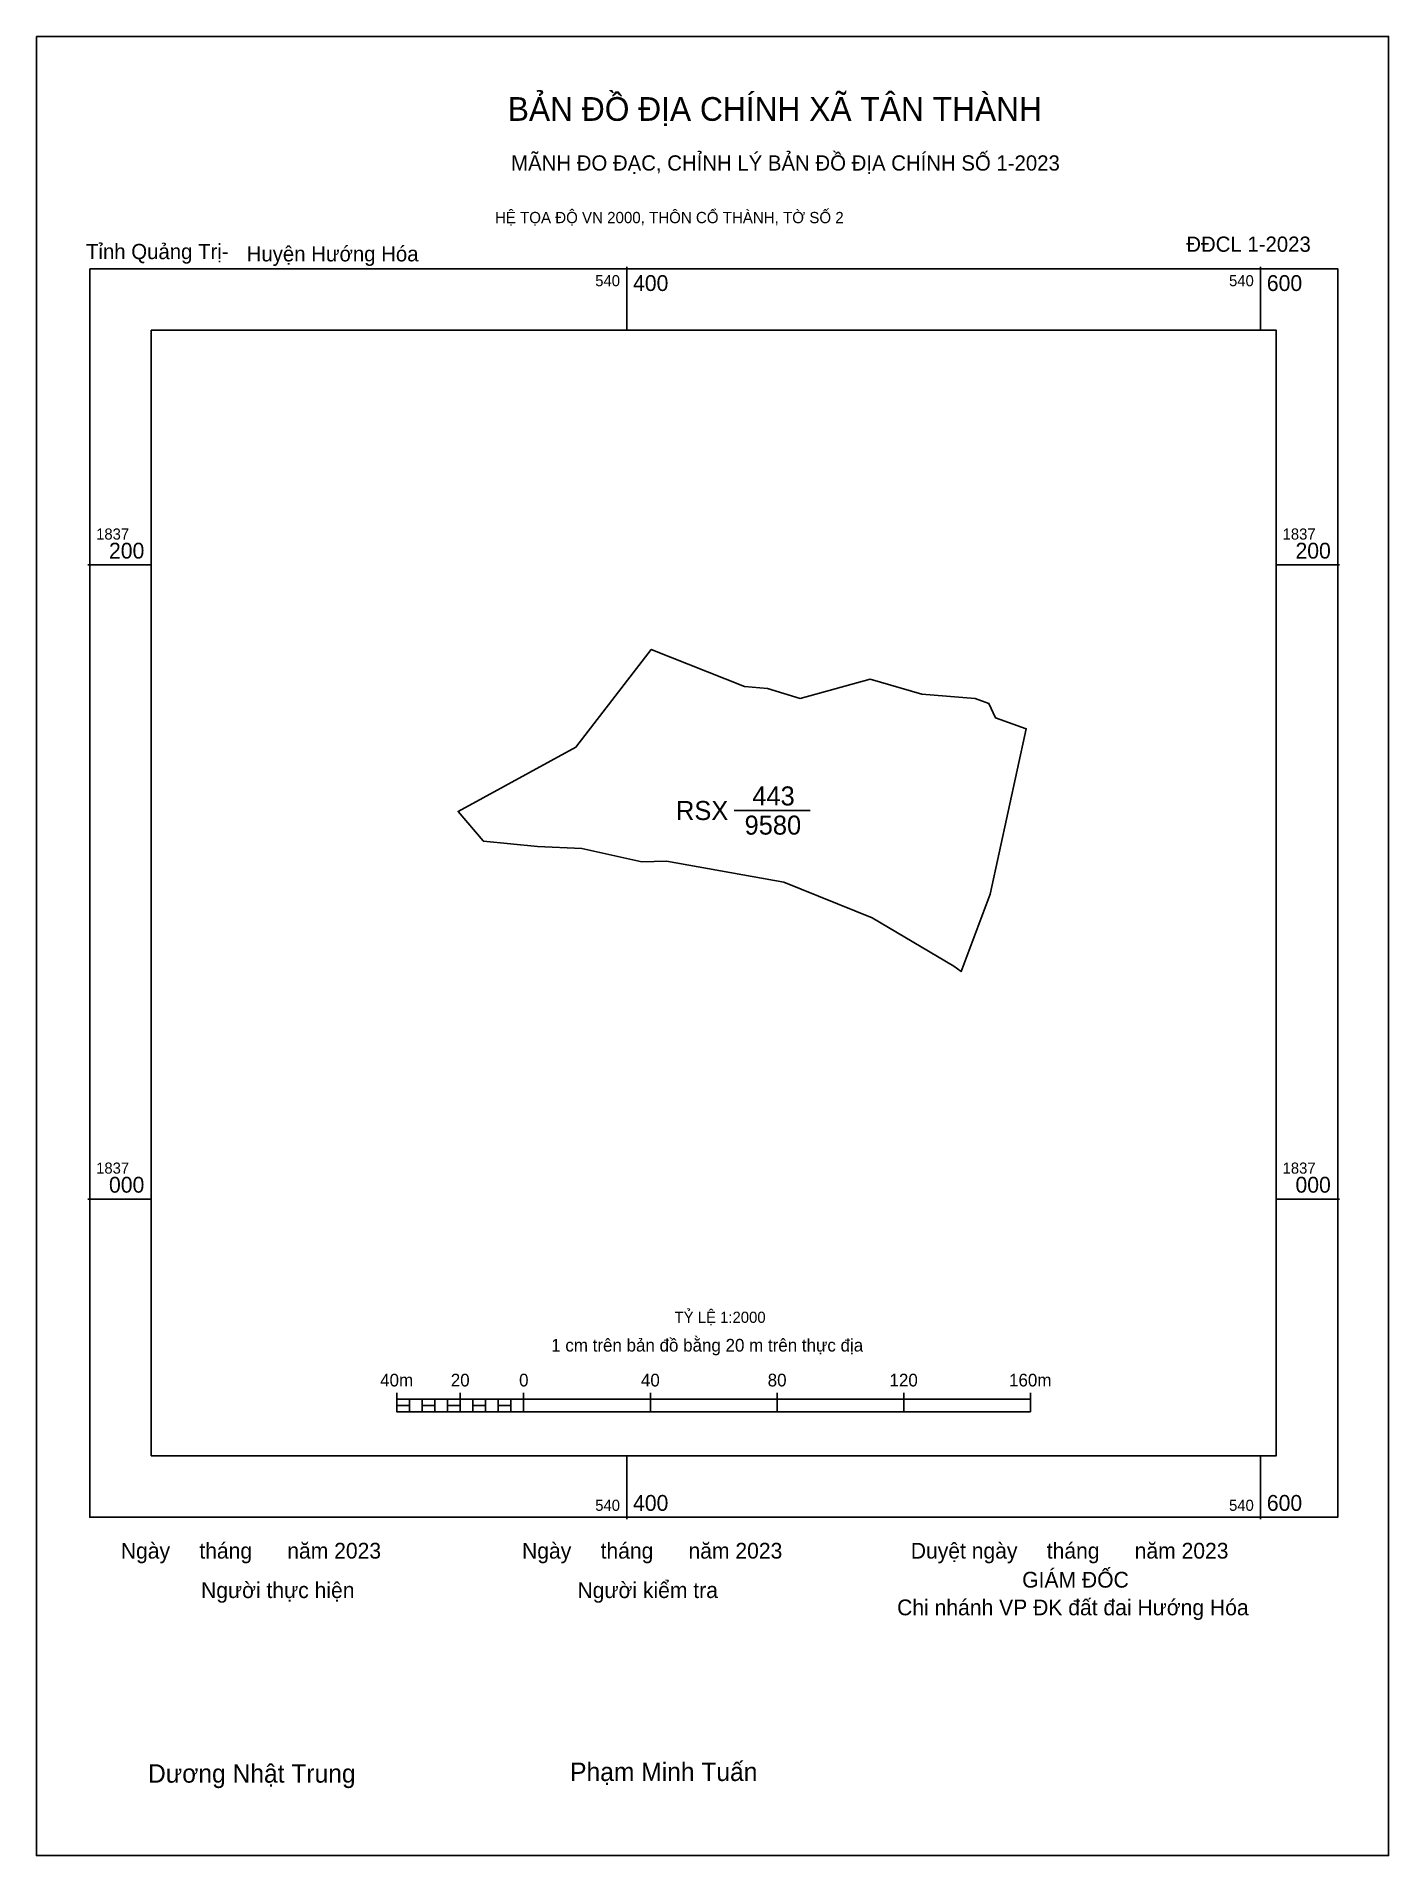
# Model space of a CAD drawing. Extents: x 540214 to 540640, y 1836793 to 1837367.
import ezdxf

# ---------------------------------------------------------------- set-up
doc = ezdxf.new("R2010")
doc.units = 0
for name, color, linetype in [('Level 10', 7, 'Continuous'), ('Level 13', 7, 'Continuous'), ('Level 15', 7, 'Continuous'), ('Level 27', 7, 'Continuous'), ('Level 6', 7, 'Continuous'), ('Level 62', 7, 'Continuous'), ('Level 63', 7, 'Continuous'), ('Level 9', 7, 'Continuous')]:
    doc.layers.add(name, color=color, linetype=linetype)

msp = doc.modelspace()

# ---------------------------------------------------------------- linework, layer by layer
at = {"layer": 'Level 10'}
msp.add_line((540433.9, 1837122.54), (540457.94, 1837122.54), dxfattribs=at)
msp.add_lwpolyline([(540354.69, 1837112.96), (540346.82, 1837122.26), (540383.99, 1837142.52), (540407.76, 1837173.33), (540437.18, 1837161.62), (540444.4, 1837161.04), (540454.71, 1837157.9), (540476.86, 1837164.01), (540493.18, 1837159.21), (540509.98, 1837157.85), (540514.29, 1837156.31), (540516.42, 1837151.74), (540526.11, 1837148.34), (540514.66, 1837096.19), (540505.51, 1837071.76), (540503.2, 1837073.41), (540477.49, 1837088.66), (540449.62, 1837099.99), (540412.59, 1837106.53), (540404.8, 1837106.37), (540385.8, 1837110.52), (540371.81, 1837111.16), (540354.78, 1837112.86)], close=True, dxfattribs=at)
at = {"layer": 'Level 15'}
msp.add_lwpolyline([(540213.72, 1837366.72), (540640.44, 1837366.72), (540640.44, 1836792.89), (540213.72, 1836792.89)], close=True, dxfattribs=at)
at = {"layer": 'Level 27'}
for p, q in [((540407.76, 1837173.33), (540407.77, 1837173.34)), ((540509.98, 1837157.85), (540509.96, 1837157.85)), ((540526.11, 1837148.34), (540526.12, 1837148.36))]:
    msp.add_line(p, q, dxfattribs=at)
at = {"layer": 'Level 62'}
msp.add_lwpolyline([(540249.96, 1837274.04), (540604.98, 1837274.04), (540604.98, 1836919.02), (540249.96, 1836919.02)], close=True, dxfattribs=at)
at = {"layer": 'Level 63'}
for p, q in [((540400, 1837294.04), (540400, 1837274.04)), ((540600, 1837294.04), (540600, 1837274.04)), ((540229.96, 1837200), (540249.96, 1837200)), ((540604.98, 1837200), (540624.98, 1837200)), ((540229.96, 1837000), (540249.96, 1837000)), ((540604.98, 1837000), (540624.98, 1837000)), ((540327.47, 1836938.88), (540327.47, 1836932.88)), ((540347.47, 1836938.88), (540347.47, 1836932.88)), ((540367.47, 1836938.88), (540367.47, 1836932.88)), ((540407.47, 1836938.88), (540407.47, 1836932.88)), ((540447.47, 1836938.88), (540447.47, 1836932.88)), ((540487.47, 1836938.88), (540487.47, 1836932.88)), ((540527.47, 1836938.88), (540527.47, 1836932.88)), ((540327.47, 1836936.88), (540527.47, 1836936.88)), ((540327.47, 1836932.88), (540527.47, 1836932.88)), ((540331.47, 1836936.88), (540331.47, 1836932.88)), ((540335.47, 1836936.88), (540335.47, 1836932.88)), ((540339.47, 1836936.88), (540339.47, 1836932.88)), ((540343.47, 1836936.88), (540343.47, 1836932.88)), ((540347.47, 1836936.88), (540347.47, 1836932.88)), ((540351.47, 1836936.88), (540351.47, 1836932.88)), ((540355.47, 1836936.88), (540355.47, 1836932.88)), ((540359.47, 1836936.88), (540359.47, 1836932.88)), ((540363.47, 1836936.88), (540363.47, 1836932.88)), ((540367.47, 1836936.88), (540367.47, 1836932.88)), ((540400, 1836919.02), (540400, 1836899.02)), ((540600, 1836919.02), (540600, 1836899.02))]:
    msp.add_line(p, q, dxfattribs=at)
for points in [[(540230.58, 1837293.41), (540624.36, 1837293.41), (540624.36, 1836899.64), (540230.58, 1836899.64)], [(540327.47, 1836934.88), (540331.47, 1836934.88), (540331.47, 1836932.88), (540327.47, 1836932.88)], [(540327.47, 1836934.88), (540331.47, 1836934.88), (540331.47, 1836932.88), (540327.47, 1836932.88)], [(540335.47, 1836934.88), (540339.47, 1836934.88), (540339.47, 1836932.88), (540335.47, 1836932.88)], [(540343.47, 1836934.88), (540347.47, 1836934.88), (540347.47, 1836932.88), (540343.47, 1836932.88)], [(540351.47, 1836934.88), (540355.47, 1836934.88), (540355.47, 1836932.88), (540351.47, 1836932.88)], [(540359.47, 1836934.88), (540363.47, 1836934.88), (540363.47, 1836932.88), (540359.47, 1836932.88)]]:
    msp.add_lwpolyline(points, close=True, dxfattribs=at)

# ---------------------------------------------------------------- texts
at = {"layer": 'Level 13'}
for s, p in [('443', (540439.64, 1837124.14)), ('RSX', (540415.57, 1837119.54)), ('9580', (540437.21, 1837114.94))]:
    msp.add_text(s, height=6, dxfattribs=at).set_placement(p)
at = {"layer": 'Level 6'}
msp.add_text('TỶ LỆ 1:2000', height=3.5158, dxfattribs=at).set_placement((540415.1, 1836960.94))
at = {"layer": 'Level 63'}
for s, height, p in [('BẢN ĐỒ ĐỊA CHÍNH XÃ TÂN THÀNH', 7.4873, (540362.48, 1837340.08)), ('MÃNH ĐO ĐẠC, CHỈNH LÝ BẢN ĐỒ ĐỊA CHÍNH SỐ 1-2023', 4.8044, (540363.54, 1837324.39)), ('HỆ TỌA ĐỘ VN 2000, THÔN CỔ THÀNH, TỜ SỐ 2', 3.5565, (540358.43, 1837307.8)), ('540', 3.5, (540390.08, 1837287.91)), ('400', 5, (540402, 1837286.41)), ('540', 3.5, (540590.08, 1837287.91)), ('600', 5, (540602, 1837286.41)), ('1837', 3.5, (540232.58, 1837208)), ('1837', 3.5, (540606.98, 1837208)), ('200', 5, (540236.64, 1837202)), ('200', 5, (540611.04, 1837202)), ('1837', 3.5, (540232.58, 1837008)), ('1837', 3.5, (540606.98, 1837008)), ('000', 5, (540236.64, 1837002)), ('000', 5, (540611.04, 1837002)), ('1 cm trên bản đồ bằng 20 m trên thực địa', 4, (540376.19, 1836951.88)), ('40m', 4, (540322.21, 1836940.88)), ('20', 4, (540344.5, 1836940.88)), ('0', 4, (540366.05, 1836940.88)), ('40', 4, (540404.5, 1836940.88)), ('80', 4, (540444.5, 1836940.88)), ('120', 4, (540482.94, 1836940.88)), ('160m', 4, (540520.66, 1836940.88)), ('540', 3.5, (540390.08, 1836901.64)), ('400', 5, (540402, 1836901.64)), ('540', 3.5, (540590.08, 1836901.64)), ('600', 5, (540602, 1836901.64)), ('Ngày     tháng      năm 2023', 4.9766, (540240.37, 1836886.57)), ('Ngày     tháng      năm 2023', 4.9766, (540366.98, 1836886.57)), ('Duyệt ngày     tháng      năm 2023', 4.9766, (540489.65, 1836886.57)), ('GIÁM ĐỐC', 4.977, (540524.8, 1836877.42)), ('Người thực hiện', 4.9766, (540265.69, 1836874.13)), ('Người kiểm tra', 4.9766, (540384.47, 1836874.13)), ('Chi nhánh VP ĐK đất đai Hướng Hóa', 4.9766, (540485.34, 1836868.69)), ('Dương Nhật Trung', 5.8048, (540248.95, 1836815.9)), ('Phạm Minh Tuấn', 5.8048, (540382.15, 1836816.42))]:
    msp.add_text(s, height=height, dxfattribs=at).set_placement(p)
at = {"layer": 'Level 9'}
for s, p in [('Tỉnh Quảng Trị-', (540229.39, 1837296.46)), ('Huyện Hướng Hóa', (540280.09, 1837295.74)), ('ĐĐCL 1-2023', (540576.59, 1837298.78))]:
    msp.add_text(s, height=4.8044, dxfattribs=at).set_placement(p)

doc.saveas('drawing.dxf')
